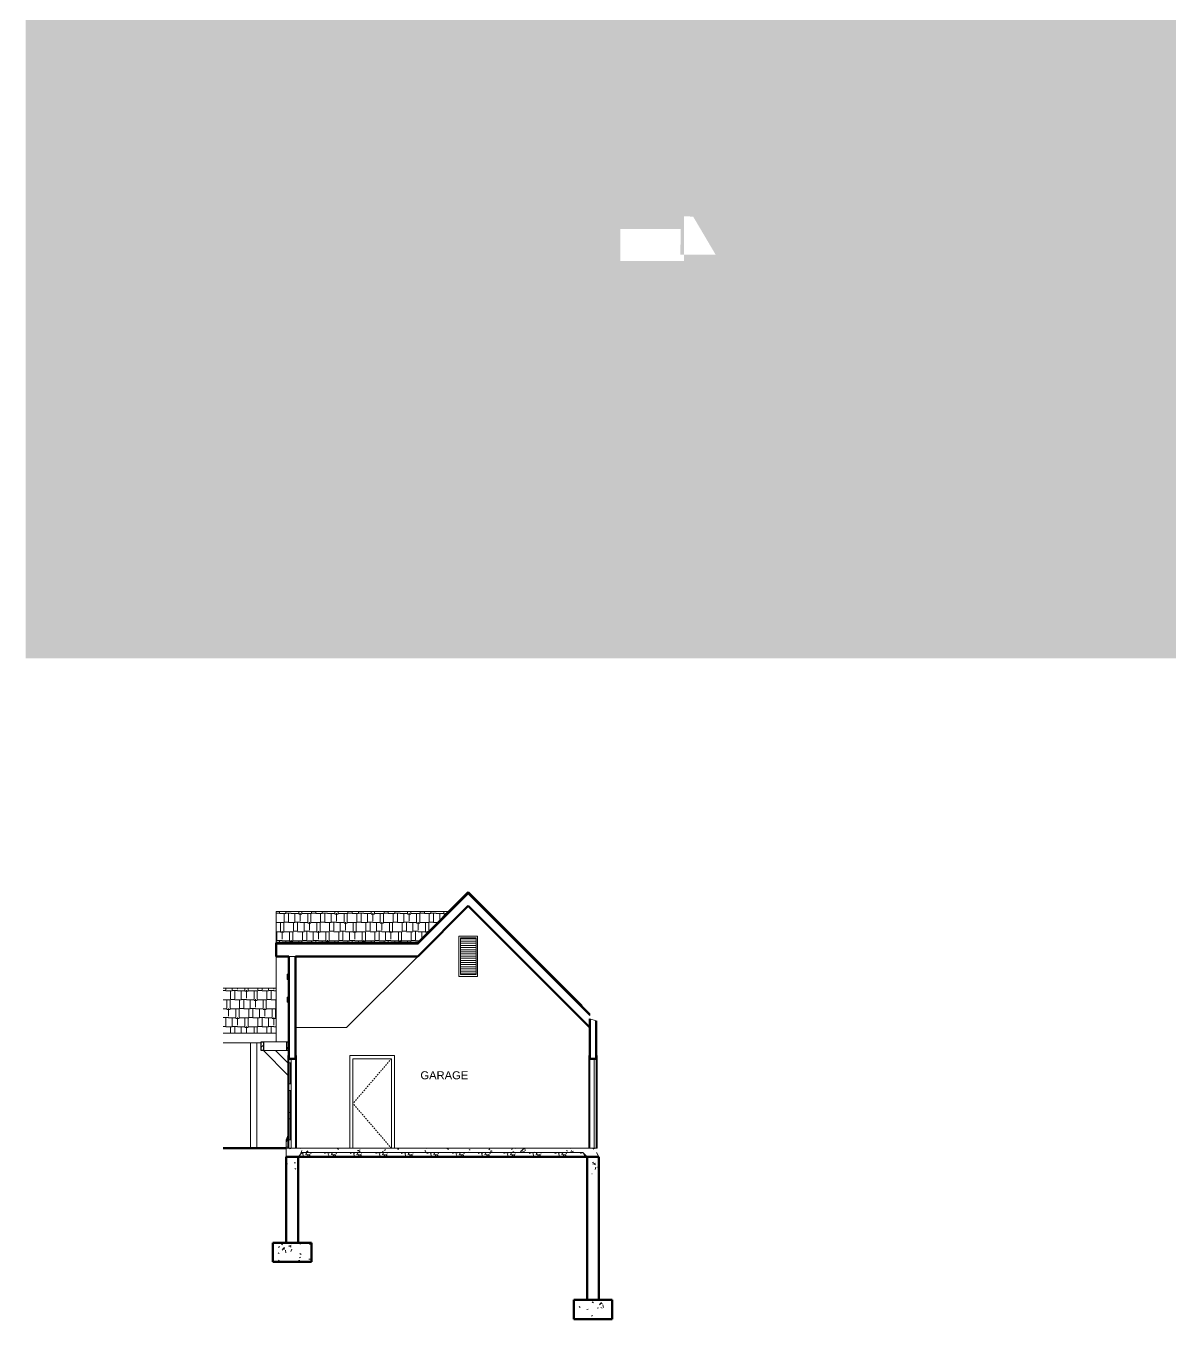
# Model space of a CAD drawing. Header units: feet. Extents: x 4475 to 7025, y -5344 to -4239.
# Drawn here: x 6588 to 6677.4, y -4452.1 to -4351.1 of the extents above; entities that cross this region are included whole.
import ezdxf

# ---------------------------------------------------------------- set-up
doc = ezdxf.new("R2010")
doc.units = ezdxf.units.FT
doc.header["$MEASUREMENT"] = 0
doc.linetypes.add('Dash 1_16_', pattern=[0.125, 0.0625, -0.0625])
for name, color, linetype, lineweight in [('A-AREA-IDEN', 2, 'Continuous', 9), ('A-COLS', 52, 'Continuous', 9), ('A-DETL-GENF', 92, 'Continuous', 9), ('A-DETL-THIN', 151, 'Continuous', 9), ('A-DOOR', 31, 'Continuous', 13), ('A-DOOR-FRAM', 31, 'Continuous', 9), ('A-GENM', 13, 'Continuous', 9), ('A-GLAZ', 151, 'Continuous', 13), ('A-ROOF', 132, 'Continuous', 9), ('A-ROOF-PATT', 132, 'Continuous', 9), ('A-WALL', 113, 'Continuous', 9), ('A-WALL-PATT', 111, 'Continuous', 13), ('C-BLDG-PADS', 91, 'Continuous', 9), ('S-BEAM', 12, 'Continuous', 9), ('S-FNDN', 32, 'Continuous', 13)]:
    doc.layers.add(name, color=color, linetype=linetype, lineweight=lineweight)
doc.layers.add('C-TOPO', color=7, linetype='Continuous')
doc.styles.add('Arial_2', font='arial.ttf', dxfattribs={"height": 4.5})
pattern_1 = [(50, (-587.656, 107.99), (27.5427, -2.41), [2.88, -31.68]), (355, (-587.656, 107.99), (-5.328, 28.8843), [2.304, -25.344]), (100.451, (-585.36, 107.788), (22.2153, 26.474), [2.448, -26.924]), (46.184, (-587.656, 115.67), (40.982, -6.3564), [4.32, -47.52]), (96.636, (-584.24, 115.14), (35.891, 37.406), [3.671, -40.386]), (351.184, (-587.656, 115.67), (35.891, 37.406), [3.456, -38.016]), (21, (-583.816, 113.75), (22.921, -15.4607), [2.88, -31.68]), (326, (-583.816, 113.75), (9.3435, 27.8457), [2.304, -25.344]), (71.451, (-581.906, 112.46), (32.2648, 12.3844), [2.448, -26.924]), (37.5, (-587.656, 107.989), (0.46686, 12.7827), [1.267, -23.77, 1.267, -24.461, -25.44]), (37.5, (-587.656, 107.989), (0.46686, 12.7827), [-50.765, 1.267, -24.173]), (7.5, (-587.656, 107.989), (10.1016, 15.1451), [1.267, -13.402, 1.267, -23.194, -9.696]), (7.5, (-587.656, 107.989), (10.1016, 15.1451), [-39.13, 1.267, -8.429]), (327.5, (-596.219, 107.989), (20.49916, -0.8658), [1.267, -8.333, 1.267, -28.685, -39.744]), (327.5, (-596.219, 107.989), (20.49916, -0.8658), [-39.552, 1.267, -38.477]), (317.5, (-600.059, 107.989), (22.3948, 3.8443), [1.267, -11.213, 1.267, -18.624, -28.224]), (317.5, (-600.059, 107.989), (22.3948, 3.8443), [-32.371, 1.267, -26.957])]

# ---------------------------------------------------------------- blocks, each defined once
blk = doc.blocks.new('Basic Wall _ Generic - 6_ Shingle - ___-736103-GARAGE SECTION')
at = {"layer": 'A-WALL-PATT', "lineweight": 9}
h = blk.add_hatch(dxfattribs=at)
h.set_pattern_fill('FP2_11', color=256, style=0, pattern_type=2)
h.set_pattern_definition([(0, (-411.106, -4), (19.125, 9), [4.5, -3.75, 5.25, -2.25, -9.75]), (0, (-411.106, -4), (19.125, 9), [-15.75, 6.75, -3]), (0, (-406.606, -3.625), (19.125, 9), [3.75, -14.25, 3, -4.5]), (0, (-397.606, -4.563), (19.125, 9), [2.25, -23.25]), (90, (-411.106, -4), (-6.375, 9), [8.625, -27.375]), (90, (-406.606, -4), (-6.375, 9), [8.437, -27.562]), (90, (-402.856, -4), (-6.375, 9), [7.875, -28.125]), (90, (-397.606, -4.563), (-6.375, 9), [8.625, -27.375]), (90, (-395.356, -4.563), (-6.375, 9), [8.625, -27.375]), (90, (-388.606, -4), (-6.375, 9), [8.25, -27.75])])
h.paths.add_polyline_path([(-409.9, -4), (-408.6, -4), (-409.7, -1.1), (-410.5, 1.9), (-410.9, 4.9), (-411.1, 8), (-411.1, -4)])
at = {"layer": 'A-WALL'}
blk.add_line((-411.1, -4), (-408.6, -4), dxfattribs=at)
blk.add_arc((-381.1, 8), 30, 180, 203.5366, dxfattribs=at)
blk = doc.blocks.new('Basic Wall _ Generic - 6_ Shingle - ___-736030-GARAGE SECTION')
at = {"layer": 'A-WALL-PATT', "lineweight": 9}
h = blk.add_hatch(dxfattribs=at)
h.set_pattern_fill('FP2_12', color=256, style=0, pattern_type=2)
h.set_pattern_definition([(228.013, (-570.376, 131.989), (-191.999287, -216.00095), [3.229, -319.658]), (184.97, (-572.536, 129.589), (287.999531, 24.0008256), [5.541, -548.542]), (132.51, (-578.056, 129.109), (239.998435, -264.001956), [3.907, -386.785]), (267.274, (-587.416, 123.109), (23.997818, 479.99984), [5.046, -499.525]), (292.834, (-587.656, 118.069), (-120.0019626, 287.999368), [4.948, -489.825]), (357.274, (-585.736, 113.509), (-479.99984, 23.997818), [5.046, -499.525]), (37.694, (-580.696, 113.269), (-312.0007535, -239.9984945), [6.673, -660.596]), (72.255, (-575.416, 117.349), (168.0029405, 527.998779), [6.3, -623.672]), (121.43, (-573.496, 123.349), (-192.0024395, 311.998108), [5.063, -501.218]), (175.236, (-576.136, 127.669), (263.999686, -24.001546), [5.78, -283.218]), (222.397, (-581.896, 128.149), (-288.002068, -263.997841), [7.475, -740.001]), (138.814, (-563.656, 122.869), (-168.00033, 144.000314), [2.551, -252.572]), (171.469, (-565.576, 124.549), (311.999284, -48.001478), [4.854, -480.516]), (225, (-570.376, 125.269), (2e-15, -24.0006), [3.394, -30.547]), (203.199, (-572.056, 128.149), (119.99995, 48.00137), [1.828, -180.951]), (291.801, (-573.736, 127.429), (-23.99931, 72.00057), [2.585, -126.659]), (30.964, (-572.776, 125.029), (71.99953, 48.00019), [4.198, -135.745]), (161.565, (-569.176, 127.189), (47.99987, -23.99952), [3.036, -72.859]), (16.39, (-587.656, 127.429), (239.999827, 72.001629), [4.253, -421.028]), (70.346, (-583.576, 128.629), (-96.000367, -263.999695), [3.568, -353.218]), (293.199, (-569.176, 131.989), (-48.00137, 119.99995), [3.656, -179.123]), (343.61, (-567.736, 128.629), (-239.999827, 72.001629), [4.253, -421.028]), (339.444, (-587.656, 112.549), (-119.999634, 47.999767), [4.101, -200.955]), (294.775, (-583.816, 111.109), (-119.999455, 263.999962), [3.436, -340.191]), (66.801, (-568.936, 107.989), (48.00137, 119.99995), [3.656, -179.123]), (17.354, (-567.496, 111.349), (-311.999979, -95.999553), [4.023, -398.29]), (69.444, (-580.696, 107.989), (-47.999767, -119.999634), [2.051, -203.006]), (101.31, (-570.376, 107.989), (-24.00041, 96.00039), [1.224, -121.153]), (165.964, (-570.616, 109.189), (71.99996, -23.9998), [4.948, -94.007]), (186.009, (-575.416, 110.389), (240.000235, 24.000218), [4.585, -453.934]), (303.69, (-572.776, 122.869), (-24.00016, 47.99962), [3.461, -83.072]), (353.157, (-570.856, 119.989), (408.0000873, -48.0016485), [6.043, -598.262]), (60.945, (-564.856, 119.269), (-96.001016, -167.999253), [2.471, -244.624]), (90, (-563.656, 121.43), (-24, 24), [1.44, -22.56]), (120.256, (-575.896, 111.109), (95.998097, -168.000546), [3.334, -330.084]), (48.013, (-577.576, 113.989), (191.999287, 216.00095), [6.458, -316.429]), (0, (-573.256, 118.79), (24, 24), [6.24, -17.76]), (325.305, (-567.016, 118.789), (240.000059, -167.999216), [3.795, -375.679]), (254.055, (-563.896, 116.629), (-23.99911, -96.00064), [3.494, -171.228]), (207.646, (-564.856, 113.269), (-456.0001977, -239.999926), [5.69, -563.267]), (175.426, (-569.896, 110.629), (-311.9997154, 24.0004113), [6.019, -595.898])])
h.paths.add_polyline_path([(-409.9, -12), (-408.6, -12), (-408.6, -4), (-411.1, -4), (-411.1, -12)])
at = {"layer": 'A-WALL'}
for p, q in [((-408.6, -4), (-411.1, -4)), ((-408.6, -12), (-408.6, -4))]:
    blk.add_line(p, q, dxfattribs=at)
blk = doc.blocks.new('Garage_Door_-_Carriage_-_Single_4267 - 7090-1042305-GARAGE SECTION')
at = {"layer": 'A-DOOR'}
for p, q in [((-411.1, 72), (-413.1, 72)), ((-413.1, 72), (-413.1, 68)), ((-413.1, 68), (-411.1, 68)), ((-412.6, 68), (-413.1, 68)), ((-413.1, 68), (-413.1, 48.3)), ((-412.6, 48.3), (-412.6, 68)), ((-412.1, 68), (-412.1, 58.7)), ((-411.1, 68), (-411.1, 72)), ((-411.1, 68), (-411.1, 48.3)), ((-412.1, 58.7), (-413.1, 58.7)), ((-413.1, 58.7), (-413.1, 57.7)), ((-413.1, 57.7), (-412.1, 57.7)), ((-412.1, 57.7), (-412.1, 58.7)), ((-412.1, 57.7), (-412.1, 48.3)), ((-411.1, 48.3), (-413.1, 48.3)), ((-413.1, 48.3), (-413.1, 42.3)), ((-413.1, 48.3), (-412.6, 48.3)), ((-412.1, 42.3), (-413.1, 42.3)), ((-413.1, 42.3), (-413.1, -4)), ((-413.1, 42.3), (-411.1, 42.3)), ((-412.1, -4), (-412.1, 42.3)), ((-411.1, 42.3), (-411.1, 48.3)), ((-411.1, 42.3), (-411.1, 21.7)), ((-411.1, 21.7), (-413.1, 21.7)), ((-413.1, 21.7), (-413.1, 15.7)), ((-413.1, 15.7), (-411.1, 15.7)), ((-411.1, 15.7), (-411.1, 21.7)), ((-411.1, 15.7), (-411.1, -4)), ((-413.1, -4), (-412.1, -4)), ((-411.1, -4), (-413.1, -4)), ((-413.1, -4), (-413.1, -12)), ((-413.1, -12), (-411.1, -12)), ((-411.1, -12), (-411.1, -4))]:
    blk.add_line(p, q, dxfattribs=at)
at = {"layer": 'A-DOOR-FRAM'}
for p, q in [((-418.1, 75), (-418.1, 72)), ((-417.1, 75), (-418.1, 75)), ((-417.1, 72), (-417.1, 75)), ((-410.1, 75), (-411.1, 75)), ((-411.1, 75), (-411.1, 72)), ((-410.1, 72), (-410.1, 75)), ((-418.1, 72), (-417.1, 72)), ((-411.1, 72), (-410.1, 72))]:
    blk.add_line(p, q, dxfattribs=at)
at = {"layer": 'A-DOOR-FRAM', "lineweight": 9}
for p, q in [((-418.1, -12), (-418.1, 72)), ((-417.1, 72), (-417.1, -12)), ((-410.1, 72), (-410.1, -12))]:
    blk.add_line(p, q, dxfattribs=at)
blk = doc.blocks.new('Structural Framing 3 - Structural Framing 2-970603-GARAGE SECTION')
at = {"layer": 'S-BEAM'}
for p, q in [((-410.1, 56.7), (-387.1, 79.7)), ((-398.4, 79.7), (-410.1, 68))]:
    blk.add_line(p, q, dxfattribs=at)
blk = doc.blocks.new('Structural Framing 4 - Structural Framing 4-970869-GARAGE SECTION')
at = {"layer": 'S-BEAM'}
h = blk.add_hatch(dxfattribs=at)
h.set_pattern_fill('FP2_14', color=256, style=0, pattern_type=2)
h.set_pattern_definition([(135, (-587.656, 107.989), (-4.24264, -4.24264), [])])
h.paths.add_polyline_path([(-411.1, 79.7), (-409.1, 79.7), (-409.1, 87.7), (-411.1, 87.7), (-411.1, 85.9)])
h.paths.add_polyline_path([(-387.1, 79.7), (-385.1, 79.7), (-385.1, 87.7), (-387.1, 87.7), (-387.1, 85.9)])
at = {"layer": 'S-BEAM', "lineweight": 30}
for p, q in [((-409.1, 87.7), (-411.1, 87.7)), ((-411.1, 87.7), (-411.1, 79.7)), ((-409.1, 79.7), (-409.1, 87.7)), ((-385.1, 87.7), (-387.1, 87.7)), ((-387.1, 87.7), (-387.1, 79.7)), ((-385.1, 79.7), (-385.1, 87.7)), ((-411.1, 79.7), (-409.1, 79.7)), ((-387.1, 79.7), (-385.1, 79.7))]:
    blk.add_line(p, q, dxfattribs=at)
at = {"layer": 'S-BEAM'}
for p, q in [((-387.1, 87.7), (-409.1, 87.7)), ((-409.1, 79.7), (-387.1, 79.7))]:
    blk.add_line(p, q, dxfattribs=at)
blk = doc.blocks.new('Door-Single-Flush_Panel_Double-Acting - 3070-1067028-GARAGE SECTION')
at = {"layer": 'A-DOOR', "linetype": 'Dash 1_16_', "lineweight": 9}
for p in [(-507.1, 72), (-507.1, -12)]:
    blk.add_line(p, (-471.1, 30), dxfattribs=at)
at = {"layer": 'A-DOOR-FRAM', "lineweight": 9}
for p, q in [((-510.1, 75), (-510.1, -12)), ((-468.1, 75), (-510.1, 75)), ((-468.1, -12), (-468.1, 75)), ((-507.1, -12), (-507.1, 72)), ((-507.1, 72), (-471.1, 72)), ((-471.1, 72), (-471.1, -12))]:
    blk.add_line(p, q, dxfattribs=at)
blk = doc.blocks.new('Window-Louvers - 16_ x 24_-1039771-GARAGE SECTION')
at = {"layer": 'A-GLAZ', "lineweight": 9}
for p, q in [((-570.5, 186.7), (-588, 186.7)), ((-588, 186.7), (-588, 149.2)), ((-586.5, 150.8), (-586.5, 185.2)), ((-586.5, 185.2), (-572, 185.2)), ((-572, 185.2), (-572, 150.8)), ((-570.5, 149.2), (-570.5, 186.7)), ((-588, 149.2), (-570.5, 149.2)), ((-572, 150.8), (-586.5, 150.8))]:
    blk.add_line(p, q, dxfattribs=at)
at = {"layer": 'A-GLAZ'}
for p, q in [((-586.5, 184.2), (-572, 184.2)), ((-586.5, 182.2), (-572, 182.2)), ((-586.5, 180.2), (-572, 180.2)), ((-586.5, 178.2), (-572, 178.2)), ((-586.5, 176.2), (-572, 176.2)), ((-586.5, 174.2), (-572, 174.2)), ((-586.5, 172.2), (-572, 172.2)), ((-586.5, 170.2), (-572, 170.2)), ((-586.5, 168.2), (-572, 168.2)), ((-586.5, 166.2), (-572, 166.2)), ((-586.5, 164.2), (-572, 164.2)), ((-586.5, 162.2), (-572, 162.2)), ((-586.5, 160.2), (-572, 160.2)), ((-586.5, 158.2), (-572, 158.2)), ((-586.5, 156.2), (-572, 156.2)), ((-586.5, 154.2), (-572, 154.2)), ((-586.5, 152.2), (-572, 152.2))]:
    blk.add_line(p, q, dxfattribs=at)
blk = doc.blocks.new('Door-Single-Flush_Panel_Double-Acting - 2670-1051583-GARAGE SECTION')
at = {"layer": 'A-DOOR', "lineweight": 20}
for p, q in [((-697.2, 72), (-699.2, 72)), ((-699.2, 72), (-699.2, -12)), ((-697.2, -12), (-697.2, 72)), ((-699.2, -12), (-697.2, -12))]:
    blk.add_line(p, q, dxfattribs=at)
at = {"layer": 'A-DOOR-FRAM'}
for p, q in [((-700.2, 75), (-700.2, 72)), ((-699.2, 75), (-700.2, 75)), ((-699.2, 72), (-699.2, 75)), ((-692.2, 75), (-693.2, 75)), ((-693.2, 75), (-693.2, 72)), ((-692.2, 72), (-692.2, 75)), ((-700.2, 72), (-699.2, 72)), ((-693.2, 72), (-692.2, 72))]:
    blk.add_line(p, q, dxfattribs=at)
at = {"layer": 'A-DOOR-FRAM', "lineweight": 9}
for p, q in [((-700.2, -12), (-700.2, 72)), ((-693.2, -12), (-693.2, 72)), ((-692.2, 72), (-692.2, -12))]:
    blk.add_line(p, q, dxfattribs=at)
blk = doc.blocks.new('Timber_Shutter_11965 - 24_ x 60_ 2-1067833-GARAGE SECTION')
at = {"layer": 'A-GENM', "lineweight": 13}
for p, q in [((-410.3, 156), (-411.1, 156)), ((-411.1, 156), (-411.1, 120)), ((-410.3, 120), (-410.3, 156)), ((-409.5, 151.1), (-410.3, 151.1)), ((-410.3, 151.1), (-410.3, 146.2)), ((-410.3, 146.2), (-409.5, 146.2)), ((-409.5, 146.2), (-409.5, 151.1)), ((-409.5, 129.8), (-410.3, 129.8)), ((-410.3, 129.8), (-410.3, 124.9)), ((-410.3, 124.9), (-409.5, 124.9)), ((-409.5, 124.9), (-409.5, 129.8)), ((-411.1, 120), (-410.3, 120))]:
    blk.add_line(p, q, dxfattribs=at)
blk = doc.blocks.new('G')
at = {"layer": 'A-DETL-GENF'}
h = blk.add_hatch(dxfattribs=at)
h.set_pattern_fill('FP2_12', color=8, style=0, pattern_type=2)
h.set_pattern_definition([(228.013, (-570.376, 131.989), (-191.999287, -216.00095), [3.229, -319.658]), (184.97, (-572.536, 129.589), (287.999531, 24.0008256), [5.541, -548.542]), (132.51, (-578.056, 129.109), (239.998435, -264.001956), [3.907, -386.785]), (267.274, (-587.416, 123.109), (23.997818, 479.99984), [5.046, -499.525]), (292.834, (-587.656, 118.069), (-120.0019626, 287.999368), [4.948, -489.825]), (357.274, (-585.736, 113.509), (-479.99984, 23.997818), [5.046, -499.525]), (37.694, (-580.696, 113.269), (-312.0007535, -239.9984945), [6.673, -660.596]), (72.255, (-575.416, 117.349), (168.0029405, 527.998779), [6.3, -623.672]), (121.43, (-573.496, 123.349), (-192.0024395, 311.998108), [5.063, -501.218]), (175.236, (-576.136, 127.669), (263.999686, -24.001546), [5.78, -283.218]), (222.397, (-581.896, 128.149), (-288.002068, -263.997841), [7.475, -740.001]), (138.814, (-563.656, 122.869), (-168.00033, 144.000314), [2.551, -252.572]), (171.469, (-565.576, 124.549), (311.999284, -48.001478), [4.854, -480.516]), (225, (-570.376, 125.269), (2e-15, -24.0006), [3.394, -30.547]), (203.199, (-572.056, 128.149), (119.99995, 48.00137), [1.828, -180.951]), (291.801, (-573.736, 127.429), (-23.99931, 72.00057), [2.585, -126.659]), (30.964, (-572.776, 125.029), (71.99953, 48.00019), [4.198, -135.745]), (161.565, (-569.176, 127.189), (47.99987, -23.99952), [3.036, -72.859]), (16.39, (-587.656, 127.429), (239.999827, 72.001629), [4.253, -421.028]), (70.346, (-583.576, 128.629), (-96.000367, -263.999695), [3.568, -353.218]), (293.199, (-569.176, 131.989), (-48.00137, 119.99995), [3.656, -179.123]), (343.61, (-567.736, 128.629), (-239.999827, 72.001629), [4.253, -421.028]), (339.444, (-587.656, 112.549), (-119.999634, 47.999767), [4.101, -200.955]), (294.775, (-583.816, 111.109), (-119.999455, 263.999962), [3.436, -340.191]), (66.801, (-568.936, 107.989), (48.00137, 119.99995), [3.656, -179.123]), (17.354, (-567.496, 111.349), (-311.999979, -95.999553), [4.023, -398.29]), (69.444, (-580.696, 107.989), (-47.999767, -119.999634), [2.051, -203.006]), (101.31, (-570.376, 107.989), (-24.00041, 96.00039), [1.224, -121.153]), (165.964, (-570.616, 109.189), (71.99996, -23.9998), [4.948, -94.007]), (186.009, (-575.416, 110.389), (240.000235, 24.000218), [4.585, -453.934]), (303.69, (-572.776, 122.869), (-24.00016, 47.99962), [3.461, -83.072]), (353.157, (-570.856, 119.989), (408.0000873, -48.0016485), [6.043, -598.262]), (60.945, (-564.856, 119.269), (-96.001016, -167.999253), [2.471, -244.624]), (90, (-563.656, 121.43), (-24, 24), [1.44, -22.56]), (120.256, (-575.896, 111.109), (95.998097, -168.000546), [3.334, -330.084]), (48.013, (-577.576, 113.989), (191.999287, 216.00095), [6.458, -316.429]), (0, (-573.256, 118.79), (24, 24), [6.24, -17.76]), (325.305, (-567.016, 118.789), (240.000059, -167.999216), [3.795, -375.679]), (254.055, (-563.896, 116.629), (-23.99911, -96.00064), [3.494, -171.228]), (207.646, (-564.856, 113.269), (-456.0001977, -239.999926), [5.69, -563.267]), (175.426, (-569.896, 110.629), (-311.9997154, 24.0004113), [6.019, -595.898])])
h.paths.add_polyline_path([(-506.6, -20), (-738.8, -20), (-734.8, -16), (-471.7, -16), (-467.7, -20), (-476.3, -20)])
h.paths.add_polyline_path([(-464.1, -20), (-456.7, -20), (-459, -16), (-461.4, -16), (-457.4, -20)])
at = {"layer": 'A-ROOF-PATT', "lineweight": 9}
h = blk.add_hatch(dxfattribs=at)
h.set_pattern_fill('FP2_13', color=256, style=0, pattern_type=2)
h.set_pattern_definition([(0, (-117.732, 325.302), (25.5, 8.485), [6, -5, 7, -3, -13]), (0, (-117.732, 325.302), (25.5, 8.485), [-21, 9, -4]), (0, (-111.732, 325.655), (25.5, 8.485), [5, -19, 4, -6]), (0, (-99.732, 324.771), (25.5, 8.485), [3, -31]), (90, (-117.732, 325.302), (-8.5, 8.485), [8.132, -25.809]), (90, (-111.732, 325.302), (-8.5, 8.485), [7.955, -25.986]), (90, (-106.732, 325.302), (-8.5, 8.485), [7.425, -26.517]), (90, (-99.732, 324.771), (-8.5, 8.485), [8.132, -25.809]), (90, (-96.732, 324.771), (-8.5, 8.485), [8.132, -25.809]), (90, (-87.732, 325.302), (-8.5, 8.485), [7.778, -26.163])])
h.paths.add_polyline_path([(-759.3, 180.6), (-759.3, 210), (-597.2, 210), (-626.6, 180.6), (-688, 180.6)])
h = blk.add_hatch(dxfattribs=at)
h.set_pattern_fill('FP2_15', color=256, style=0, pattern_type=2)
h.set_pattern_definition([(0, (35.889, 83.271), (25.5, 8.485), [6, -5, 7, -3, -13]), (0, (35.889, 83.271), (25.5, 8.485), [-21, 9, -4]), (0, (41.889, 83.625), (25.5, 8.485), [5, -19, 4, -6]), (0, (53.889, 82.741), (25.5, 8.485), [3, -31]), (90, (35.889, 83.271), (-8.5, 8.485), [8.132, -25.809]), (90, (41.889, 83.271), (-8.5, 8.485), [7.955, -25.986]), (90, (46.889, 83.271), (-8.5, 8.485), [7.425, -26.517]), (90, (53.889, 82.741), (-8.5, 8.485), [8.132, -25.809]), (90, (56.889, 82.741), (-8.5, 8.485), [8.132, -25.809]), (90, (65.889, 83.271), (-8.5, 8.485), [7.778, -26.163])])
h.paths.add_polyline_path([(-759.3, 96), (-809, 96), (-809, 138), (-759.3, 138)])
at = {"layer": 'A-WALL-PATT', "lineweight": 9}
h = blk.add_hatch(dxfattribs=at)
h.set_pattern_fill('FP2_16', color=256, style=0, pattern_type=2)
h.set_pattern_definition(pattern_1)
h.paths.add_polyline_path([(-738.8, -36), (-749.8, -36), (-749.8, -20), (-738.8, -20), (-738.8, -26.7)])
h = blk.add_hatch(dxfattribs=at)
h.set_pattern_fill('FP2_16', color=256, style=0, pattern_type=2)
h.set_pattern_definition(pattern_1)
h.paths.add_polyline_path([(-456.7, -36), (-467.7, -36), (-467.7, -20), (-456.7, -20), (-456.7, -26.7)])
at = {"layer": 'C-BLDG-PADS'}
h = blk.add_hatch(dxfattribs=at)
h.set_pattern_fill('FP2_16', color=256, style=0, pattern_type=2)
h.set_pattern_definition(pattern_1)
h.paths.add_polyline_path([(-748.5, -20), (-749.8, -20), (-749.8, -12), (-459, -12), (-459, -20), (-461.5, -20), (-462.4, -16), (-460.2, -16), (-456.7, -20), (-467.7, -20), (-471.7, -16), (-734.8, -16), (-738.8, -20)])
at = {"layer": 'S-FNDN', "lineweight": 9}
h = blk.add_hatch(dxfattribs=at)
h.set_pattern_fill('FP2_16', color=256, style=0, pattern_type=2)
h.set_pattern_definition([(50, (-587.656, 43.497), (27.5427, -2.41), [2.88, -31.68]), (355, (-587.656, 43.497), (-5.328, 28.8843), [2.304, -25.344]), (100.451, (-585.36, 43.296), (22.2153, 26.474), [2.448, -26.924]), (46.184, (-587.656, 51.177), (40.982, -6.3564), [4.32, -47.52]), (96.636, (-584.24, 50.647), (35.891, 37.406), [3.671, -40.386]), (351.184, (-587.656, 51.177), (35.891, 37.406), [3.456, -38.016]), (21, (-583.816, 49.257), (22.921, -15.4607), [2.88, -31.68]), (326, (-583.816, 49.257), (9.3435, 27.8457), [2.304, -25.344]), (71.451, (-581.906, 47.97), (32.2648, 12.3844), [2.448, -26.924]), (37.5, (-587.656, 43.497), (0.46686, 12.7827), [1.267, -23.77, 1.267, -24.461, -25.44]), (37.5, (-587.656, 43.497), (0.46686, 12.7827), [-50.765, 1.267, -24.173]), (7.5, (-587.656, 43.497), (10.1016, 15.1451), [1.267, -13.402, 1.267, -23.194, -9.696]), (7.5, (-587.656, 43.497), (10.1016, 15.1451), [-39.13, 1.267, -8.429]), (327.5, (-596.219, 43.497), (20.49916, -0.8658), [1.267, -8.333, 1.267, -28.685, -39.744]), (327.5, (-596.219, 43.497), (20.49916, -0.8658), [-39.552, 1.267, -38.477]), (317.5, (-600.059, 43.497), (22.3948, 3.8443), [1.267, -11.213, 1.267, -18.624, -28.224]), (317.5, (-600.059, 43.497), (22.3948, 3.8443), [-32.371, 1.267, -26.957])])
h.paths.add_polyline_path([(-726.3, -118.5), (-762.3, -118.5), (-762.3, -100.5), (-726.3, -100.5)])
h = blk.add_hatch(dxfattribs=at)
h.set_pattern_fill('FP2_16', color=256, style=0, pattern_type=2)
h.set_pattern_definition([(50, (-587.656, -10.146), (27.5427, -2.41), [2.88, -31.68]), (355, (-587.656, -10.146), (-5.328, 28.8843), [2.304, -25.344]), (100.451, (-585.36, -10.347), (22.2153, 26.474), [2.448, -26.924]), (46.184, (-587.656, -2.466), (40.982, -6.3564), [4.32, -47.52]), (96.636, (-584.24, -2.996), (35.891, 37.406), [3.671, -40.386]), (351.184, (-587.656, -2.466), (35.891, 37.406), [3.456, -38.016]), (21, (-583.816, -4.386), (22.921, -15.4607), [2.88, -31.68]), (326, (-583.816, -4.386), (9.3435, 27.8457), [2.304, -25.344]), (71.451, (-581.906, -5.674), (32.2648, 12.3844), [2.448, -26.924]), (37.5, (-587.656, -10.146), (0.46686, 12.7827), [1.267, -23.77, 1.267, -24.461, -25.44]), (37.5, (-587.656, -10.146), (0.46686, 12.7827), [-50.765, 1.267, -24.173]), (7.5, (-587.656, -10.146), (10.1016, 15.1451), [1.267, -13.402, 1.267, -23.194, -9.696]), (7.5, (-587.656, -10.146), (10.1016, 15.1451), [-39.13, 1.267, -8.429]), (327.5, (-596.219, -10.146), (20.49916, -0.8658), [1.267, -8.333, 1.267, -28.685, -39.744]), (327.5, (-596.219, -10.146), (20.49916, -0.8658), [-39.552, 1.267, -38.477]), (317.5, (-600.059, -10.146), (22.3948, 3.8443), [1.267, -11.213, 1.267, -18.624, -28.224]), (317.5, (-600.059, -10.146), (22.3948, 3.8443), [-32.371, 1.267, -26.957])])
h.paths.add_polyline_path([(-444.2, -172.1), (-480.2, -172.1), (-480.2, -154.1), (-444.2, -154.1)])
at = {"layer": 'A-COLS'}
for p, q in [((-783.3, 87), (-783.3, -12)), ((-777.3, 87), (-777.3, -12))]:
    blk.add_line(p, q, dxfattribs=at)
at = {"layer": 'A-DETL-THIN'}
for p, q in [((-738.8, -20), (-734.8, -16)), ((-467.7, -20), (-738.8, -20)), ((-734.8, -16), (-471.7, -16)), ((-471.7, -16), (-467.7, -20)), ((-456.7, -20), (-459, -16))]:
    blk.add_line(p, q, dxfattribs=at)
at = {"layer": 'A-ROOF', "lineweight": 50}
for p, q in [((-626.6, 180.6), (-579.2, 228)), ((-579.2, 228), (-472.7, 121.5)), ((-579.2, 215.2), (-626.6, 167.8)), ((-465.2, 101.2), (-579.2, 215.2)), ((-759.3, 167.8), (-759.3, 180.6)), ((-759.3, 180.6), (-626.6, 180.6)), ((-747.3, 167.8), (-759.3, 167.8)), ((-626.6, 167.8), (-741.3, 167.8))]:
    blk.add_line(p, q, dxfattribs=at)
at = {"layer": 'A-ROOF'}
for p, q in [((-579.2, 226.6), (-626.6, 179.2)), ((-465.2, 112.6), (-579.2, 226.6)), ((-597.2, 210), (-759.3, 210)), ((-759.3, 180.6), (-759.3, 210)), ((-626.6, 179.2), (-759.3, 179.2)), ((-759.3, 87.7), (-759.3, 167.8)), ((-626.6, 167.8), (-693.2, 101.2)), ((-809, 138), (-759.3, 138)), ((-465.2, 114), (-472.7, 121.5)), ((-465.2, 112.6), (-465.2, 114)), ((-759.3, 96), (-809, 96)), ((-773.3, 87), (-809, 87))]:
    blk.add_line(p, q, dxfattribs=at)
at = {"layer": 'A-WALL', "lineweight": 50}
for p, q in [((-747.3, 72), (-747.3, 167.8)), ((-741.3, 167.8), (-741.3, 72)), ((-465.2, 72), (-465.2, 109.5)), ((-459.2, 107.5), (-459.2, 72)), ((-741.3, 72), (-747.3, 72)), ((-459.2, 72), (-465.2, 72)), ((-749.8, -100.5), (-749.8, -20)), ((-749.8, -20), (-738.8, -20)), ((-738.8, -20), (-738.8, -100.5)), ((-467.7, -154.1), (-467.7, -20)), ((-467.7, -20), (-456.7, -20)), ((-456.7, -20), (-456.7, -154.1))]:
    blk.add_line(p, q, dxfattribs=at)
at = {"layer": 'A-WALL'}
for p, q in [((-747.3, 167.8), (-741.3, 167.8)), ((-746.8, 72), (-746.8, 167.8)), ((-741.8, 72), (-741.8, 167.8)), ((-465.2, 109.5), (-459.2, 107.5)), ((-741.3, 101.2), (-693.2, 101.2)), ((-741.3, -12), (-741.3, 72)), ((-465.2, 72), (-465.2, -12))]:
    blk.add_line(p, q, dxfattribs=at)
at = {"layer": 'C-BLDG-PADS', "lineweight": 13}
for p, q in [((-749.8, -20), (-749.8, -12)), ((-749.8, -12), (-458.2, -12))]:
    blk.add_line(p, q, dxfattribs=at)
at = {"layer": 'C-TOPO', "lineweight": 70}
for p, q in [((-754.2, -12), (-809, -12)), ((-749.8, -12), (-754.2, -12)), ((-719.2, -20), (-738.8, -20)), ((-517.4, -20), (-719.2, -20)), ((-467.7, -20), (-517.4, -20))]:
    blk.add_line(p, q, dxfattribs=at)
at = {"layer": 'C-TOPO'}
for p, q in [((-754.2, -12), (-749.8, -12)), ((-719.2, -20), (-738.8, -20)), ((-719.2, -20), (-517.4, -20)), ((-517.4, -20), (-467.7, -20))]:
    blk.add_line(p, q, dxfattribs=at)
at = {"layer": 'S-FNDN', "lineweight": 50}
for p, q in [((-762.3, -100.5), (-726.3, -100.5)), ((-762.3, -118.5), (-762.3, -100.5)), ((-726.3, -100.5), (-726.3, -118.5)), ((-726.3, -118.5), (-762.3, -118.5)), ((-480.2, -154.1), (-444.2, -154.1)), ((-480.2, -172.1), (-480.2, -154.1)), ((-444.2, -154.1), (-444.2, -172.1)), ((-444.2, -172.1), (-480.2, -172.1))]:
    blk.add_line(p, q, dxfattribs=at)
at = {"layer": 'A-DOOR', "xscale": -1}
for name in ['Garage_Door_-_Carriage_-_Single_4267 - 7090-1042305-GARAGE SECTION', 'Door-Single-Flush_Panel_Double-Acting - 3070-1067028-GARAGE SECTION']:
    blk.add_blockref(name, (-1158.4, 0), dxfattribs=at)
at = {"layer": 'A-DOOR-FRAM', "lineweight": 9, "xscale": -1}
blk.add_blockref('Door-Single-Flush_Panel_Double-Acting - 2670-1051583-GARAGE SECTION', (-1158.4, 0), dxfattribs=at)
at = {"layer": 'A-GENM', "lineweight": 13, "xscale": -1}
blk.add_blockref('Timber_Shutter_11965 - 24_ x 60_ 2-1067833-GARAGE SECTION', (-1158.4, 0), dxfattribs=at)
at = {"layer": 'A-GLAZ', "xscale": -1}
blk.add_blockref('Window-Louvers - 16_ x 24_-1039771-GARAGE SECTION', (-1158.4, 0), dxfattribs=at)
at = {"layer": 'A-WALL', "xscale": -1}
for name in ['Basic Wall _ Generic - 6_ Shingle - ___-736103-GARAGE SECTION', 'Basic Wall _ Generic - 6_ Shingle - ___-736030-GARAGE SECTION']:
    blk.add_blockref(name, (-1158.4, 0), dxfattribs=at)
at = {"layer": 'S-BEAM', "xscale": -1}
for name in ['Structural Framing 4 - Structural Framing 4-970869-GARAGE SECTION', 'Structural Framing 3 - Structural Framing 2-970603-GARAGE SECTION']:
    blk.add_blockref(name, (-1158.4, 0), dxfattribs=at)
at = {"layer": 'A-AREA-IDEN', "insert": (-579.2, 60.2), "char_height": 7.5, "width": 55.752, "attachment_point": 3, "style": 'Arial_2'}
blk.add_mtext('GARAGE', dxfattribs=at)

msp = doc.modelspace()

# ---------------------------------------------------------------- hatches: boundary and pattern name
h = msp.add_hatch()
h.set_pattern_fill('AR-CONC', color=256, scale=0.08)
h.set_pattern_definition([(50, (0, 0), (0.573808146, -0.050201708), [0.06, -0.66]), (355, (0, 0), (-0.111001067, 0.601753707), [0.048, -0.528]), (100.4514445, (0.0478, -0.0042), (0.462807077, 0.551551993), [0.050992154, -0.56091369]), (46.1842, (0, 0.16), (0.853793065, -0.132415425), [0.09, -0.99]), (96.635635, (0.07115, 0.149), (0.74772956, 0.77929488), [0.07648827, -0.84137101]), (351.184164, (0, 0.16), (0.74772956, 0.77929488), [0.072, -0.792]), (21, (0.08, 0.12), (0.477525642, -0.322095113), [0.06, -0.66]), (326, (0.08, 0.12), (0.194652266, 0.580120036), [0.048, -0.528]), (71.451445, (0.1198, 0.09316), (0.6721779, 0.258024922), [0.05099215, -0.56091369]), (37.5, (0, 0), (0.009727884, 0.266315083), [0, -0.5216, 0, -0.536, 0, -0.53]), (7.5, (0, 0), (0.21045563, 0.31552937), [0, -0.3056, 0, -0.5096, 0, -0.202]), (327.5, (-0.1784, 0), (0.427057949, -0.0180438974), [0, -0.2, 0, -0.624, 0, -0.828]), (317.5, (-0.2584, 0), (0.466548935, 0.080083986), [0, -0.26, 0, -0.4144, 0, -0.588])])
h.paths.add_polyline_path([(6639.44, -4368.98), (6641.9, -4368.98), (6640.72, -4366.98), (6639.44, -4366.98)], flags=16)
h.paths.add_polyline_path([(6639.44, -4366.98), (6640.72, -4366.98), (6640.14, -4366), (6639.44, -4365.99)], flags=16)
h.paths.add_polyline_path([(6587.99, -4400.53), (6748.9, -4400.53), (6748.9, -4331.98), (6587.99, -4331.98)])
h.paths.add_polyline_path([(6639.16, -4366.98), (6634.44, -4366.98), (6634.44, -4369.48), (6639.44, -4369.48), (6639.44, -4368.98), (6639.15, -4368.98)], flags=16)

# ---------------------------------------------------------------- block references
at = {"xscale": 0.083347, "yscale": 0.083347, "zscale": 0.083347}
msp.add_blockref('G', (6670.84, -4437.8), dxfattribs=at)

doc.saveas('drawing.dxf')
